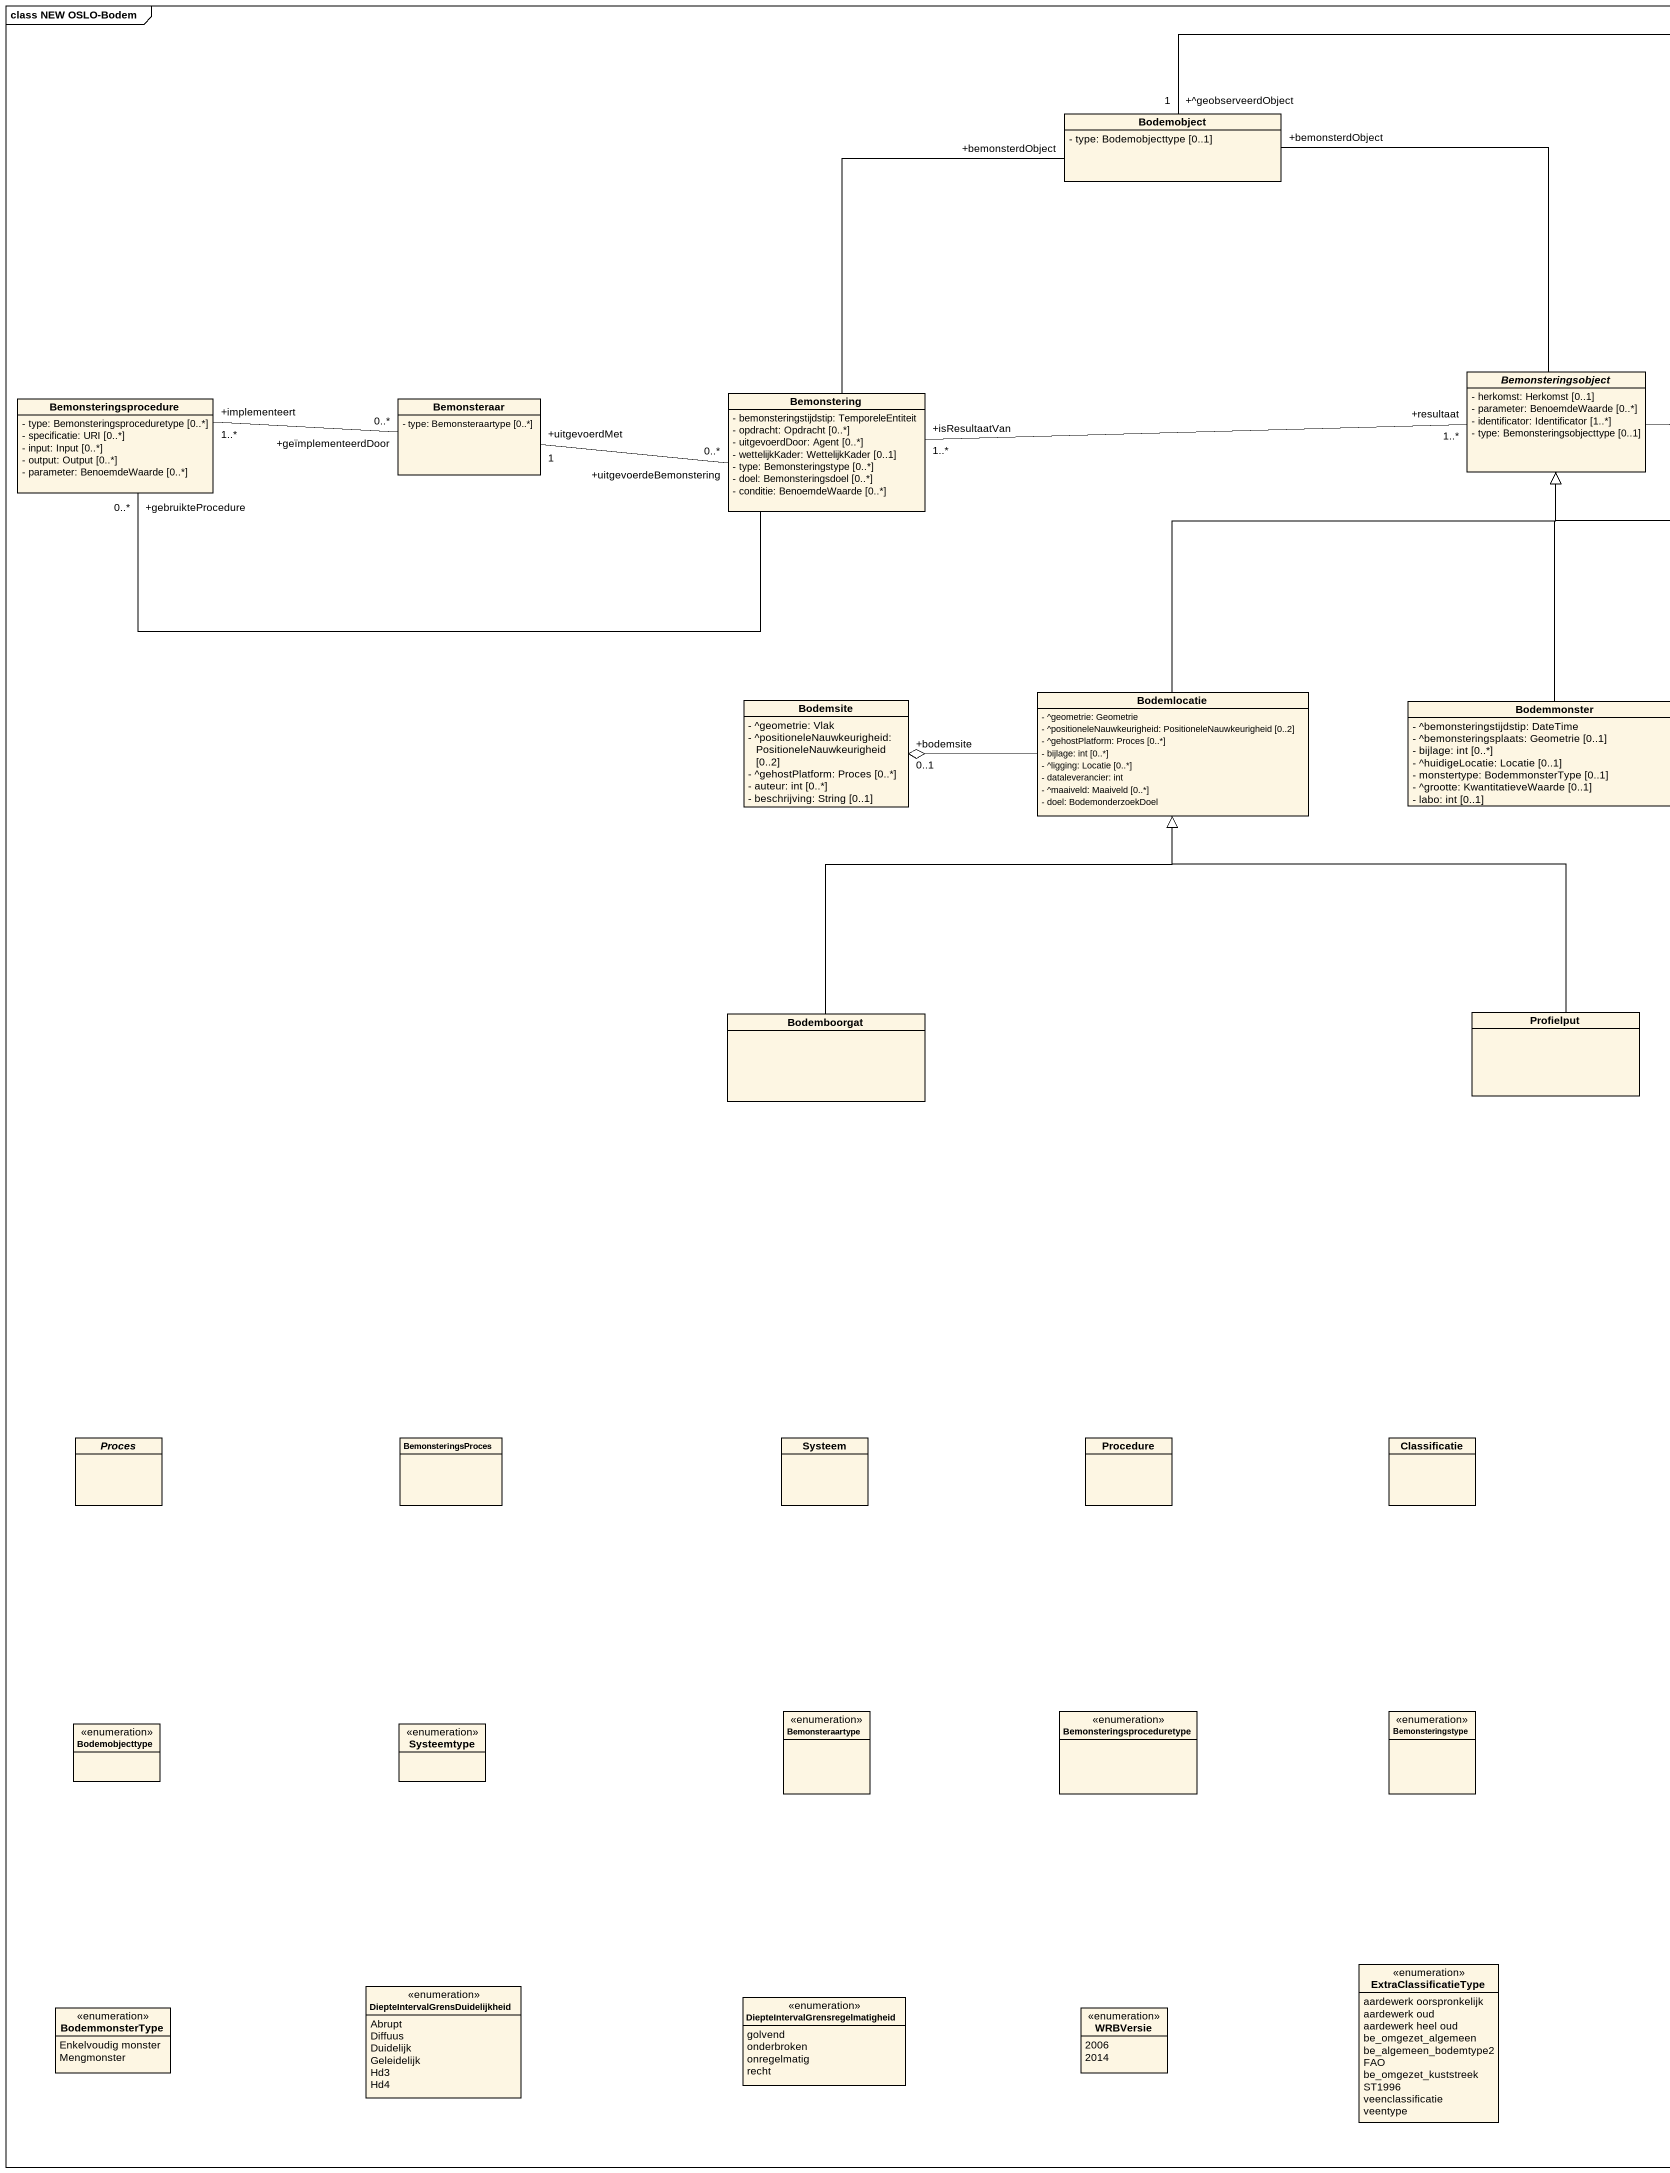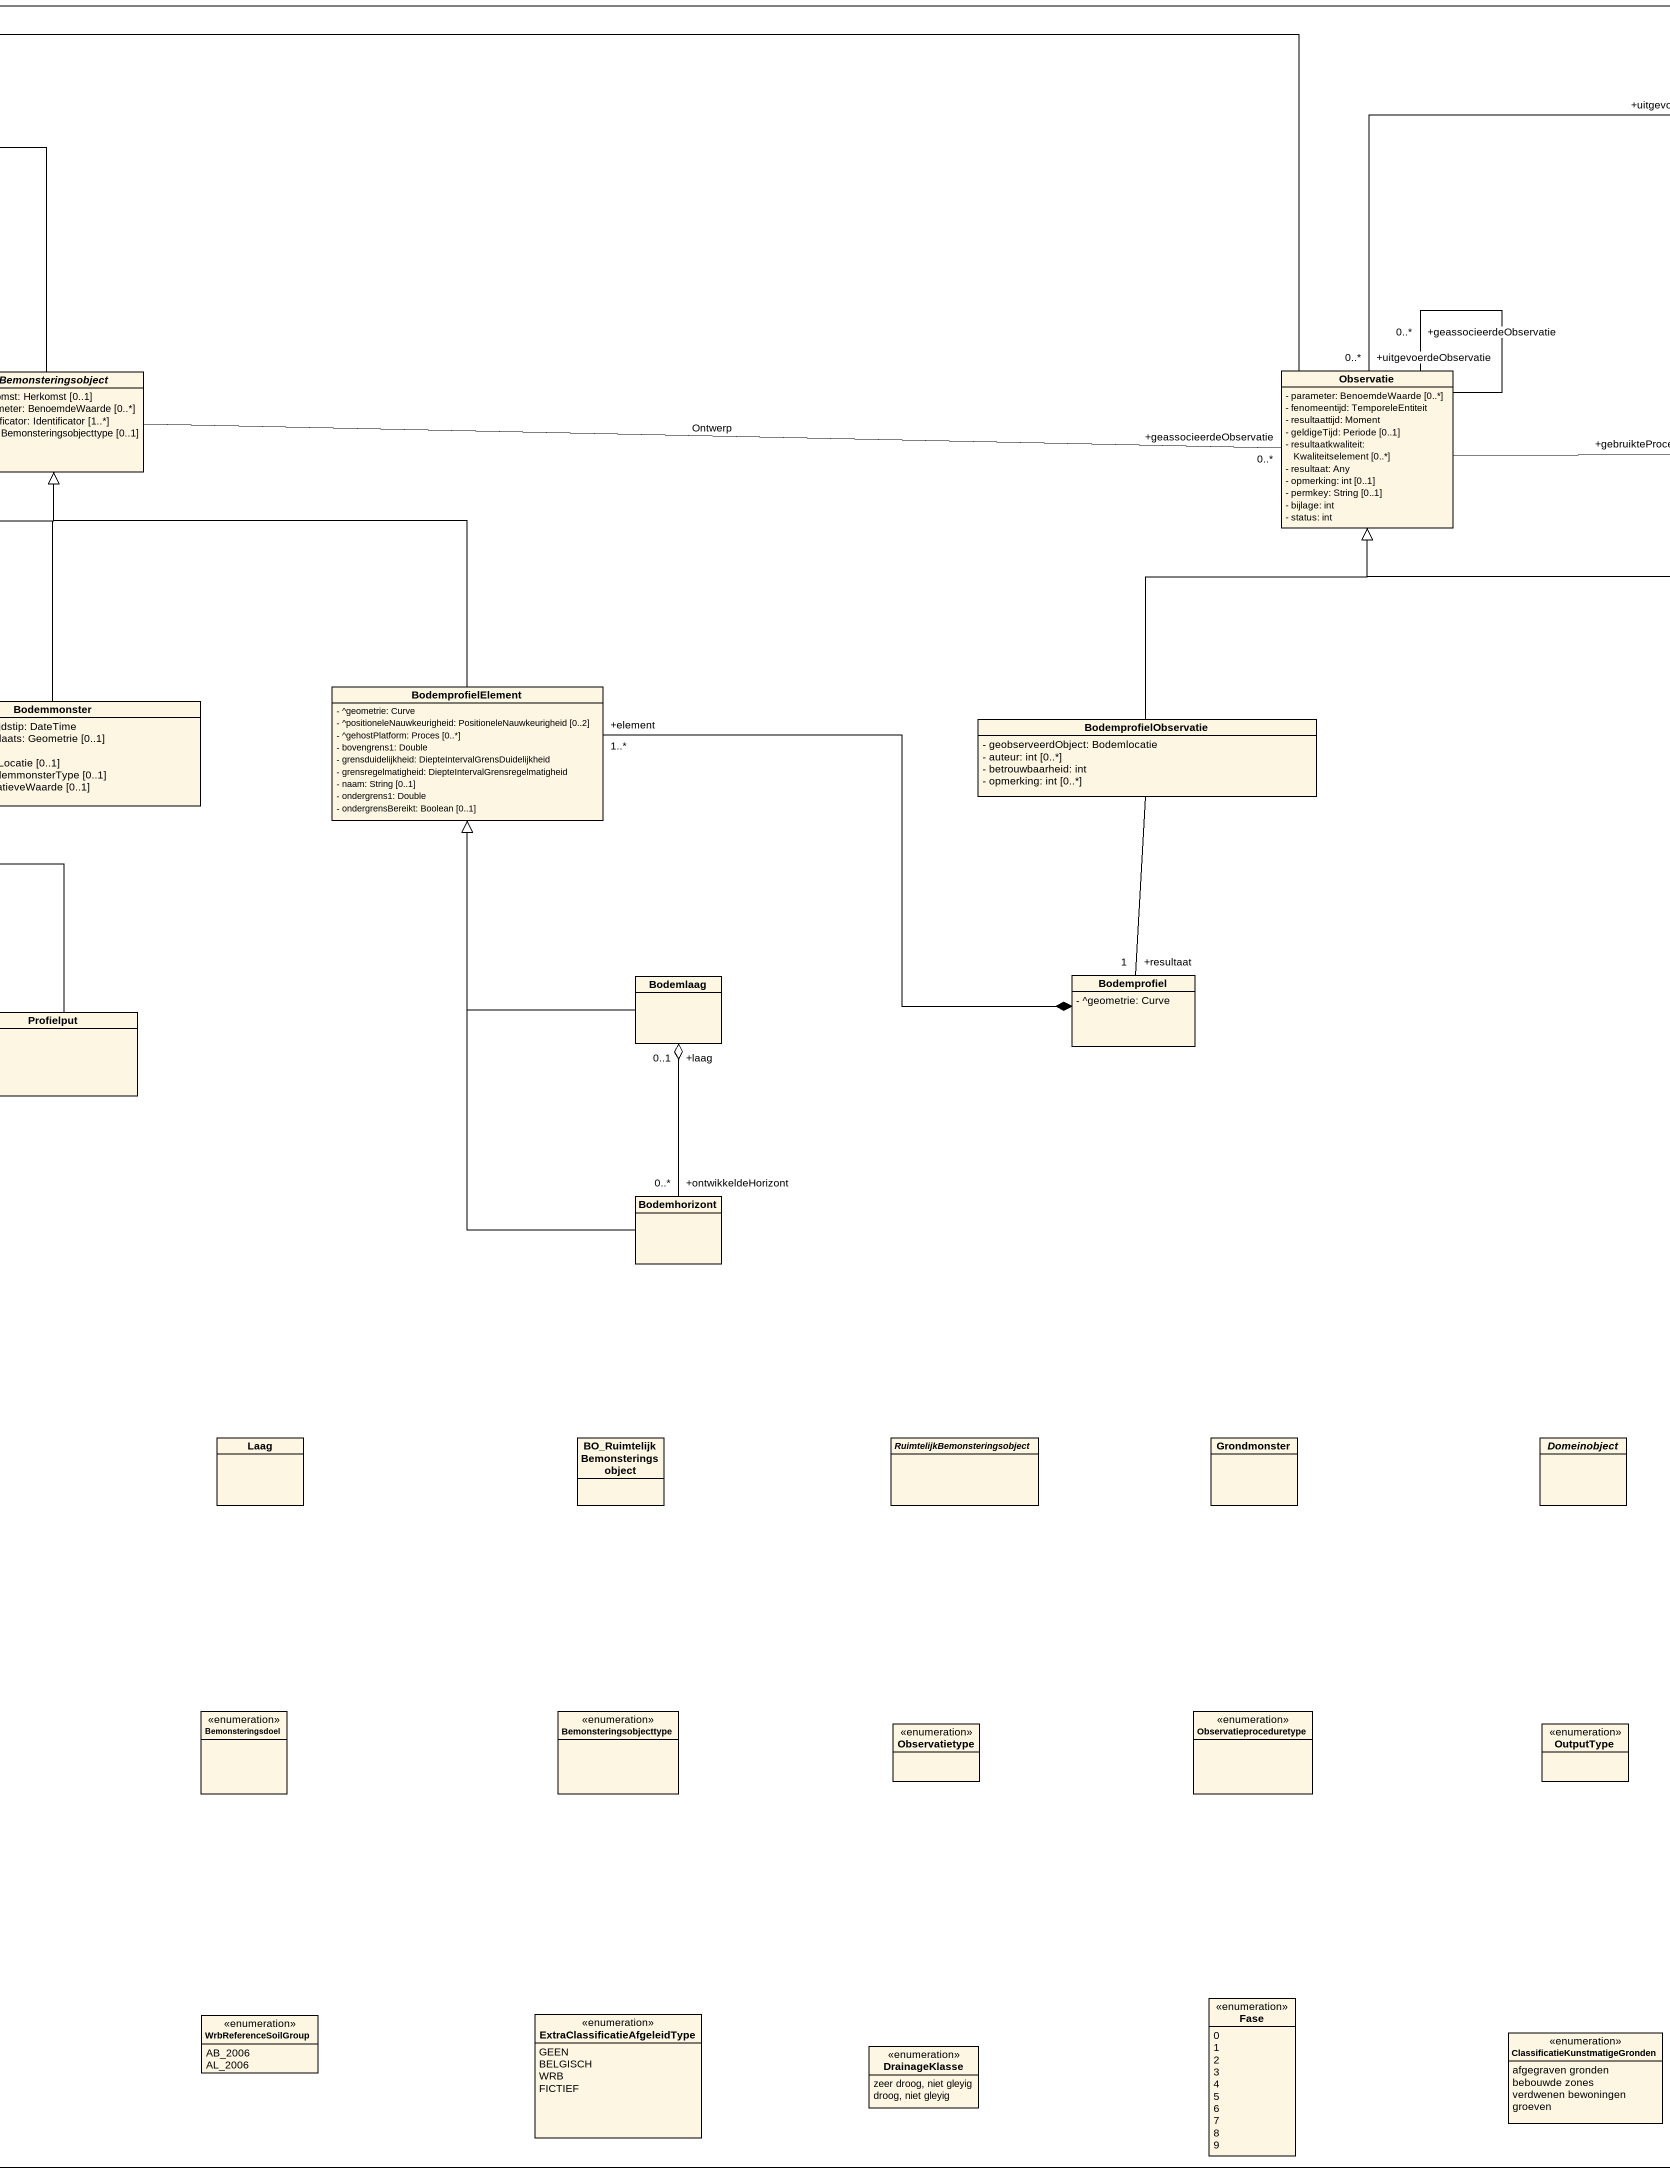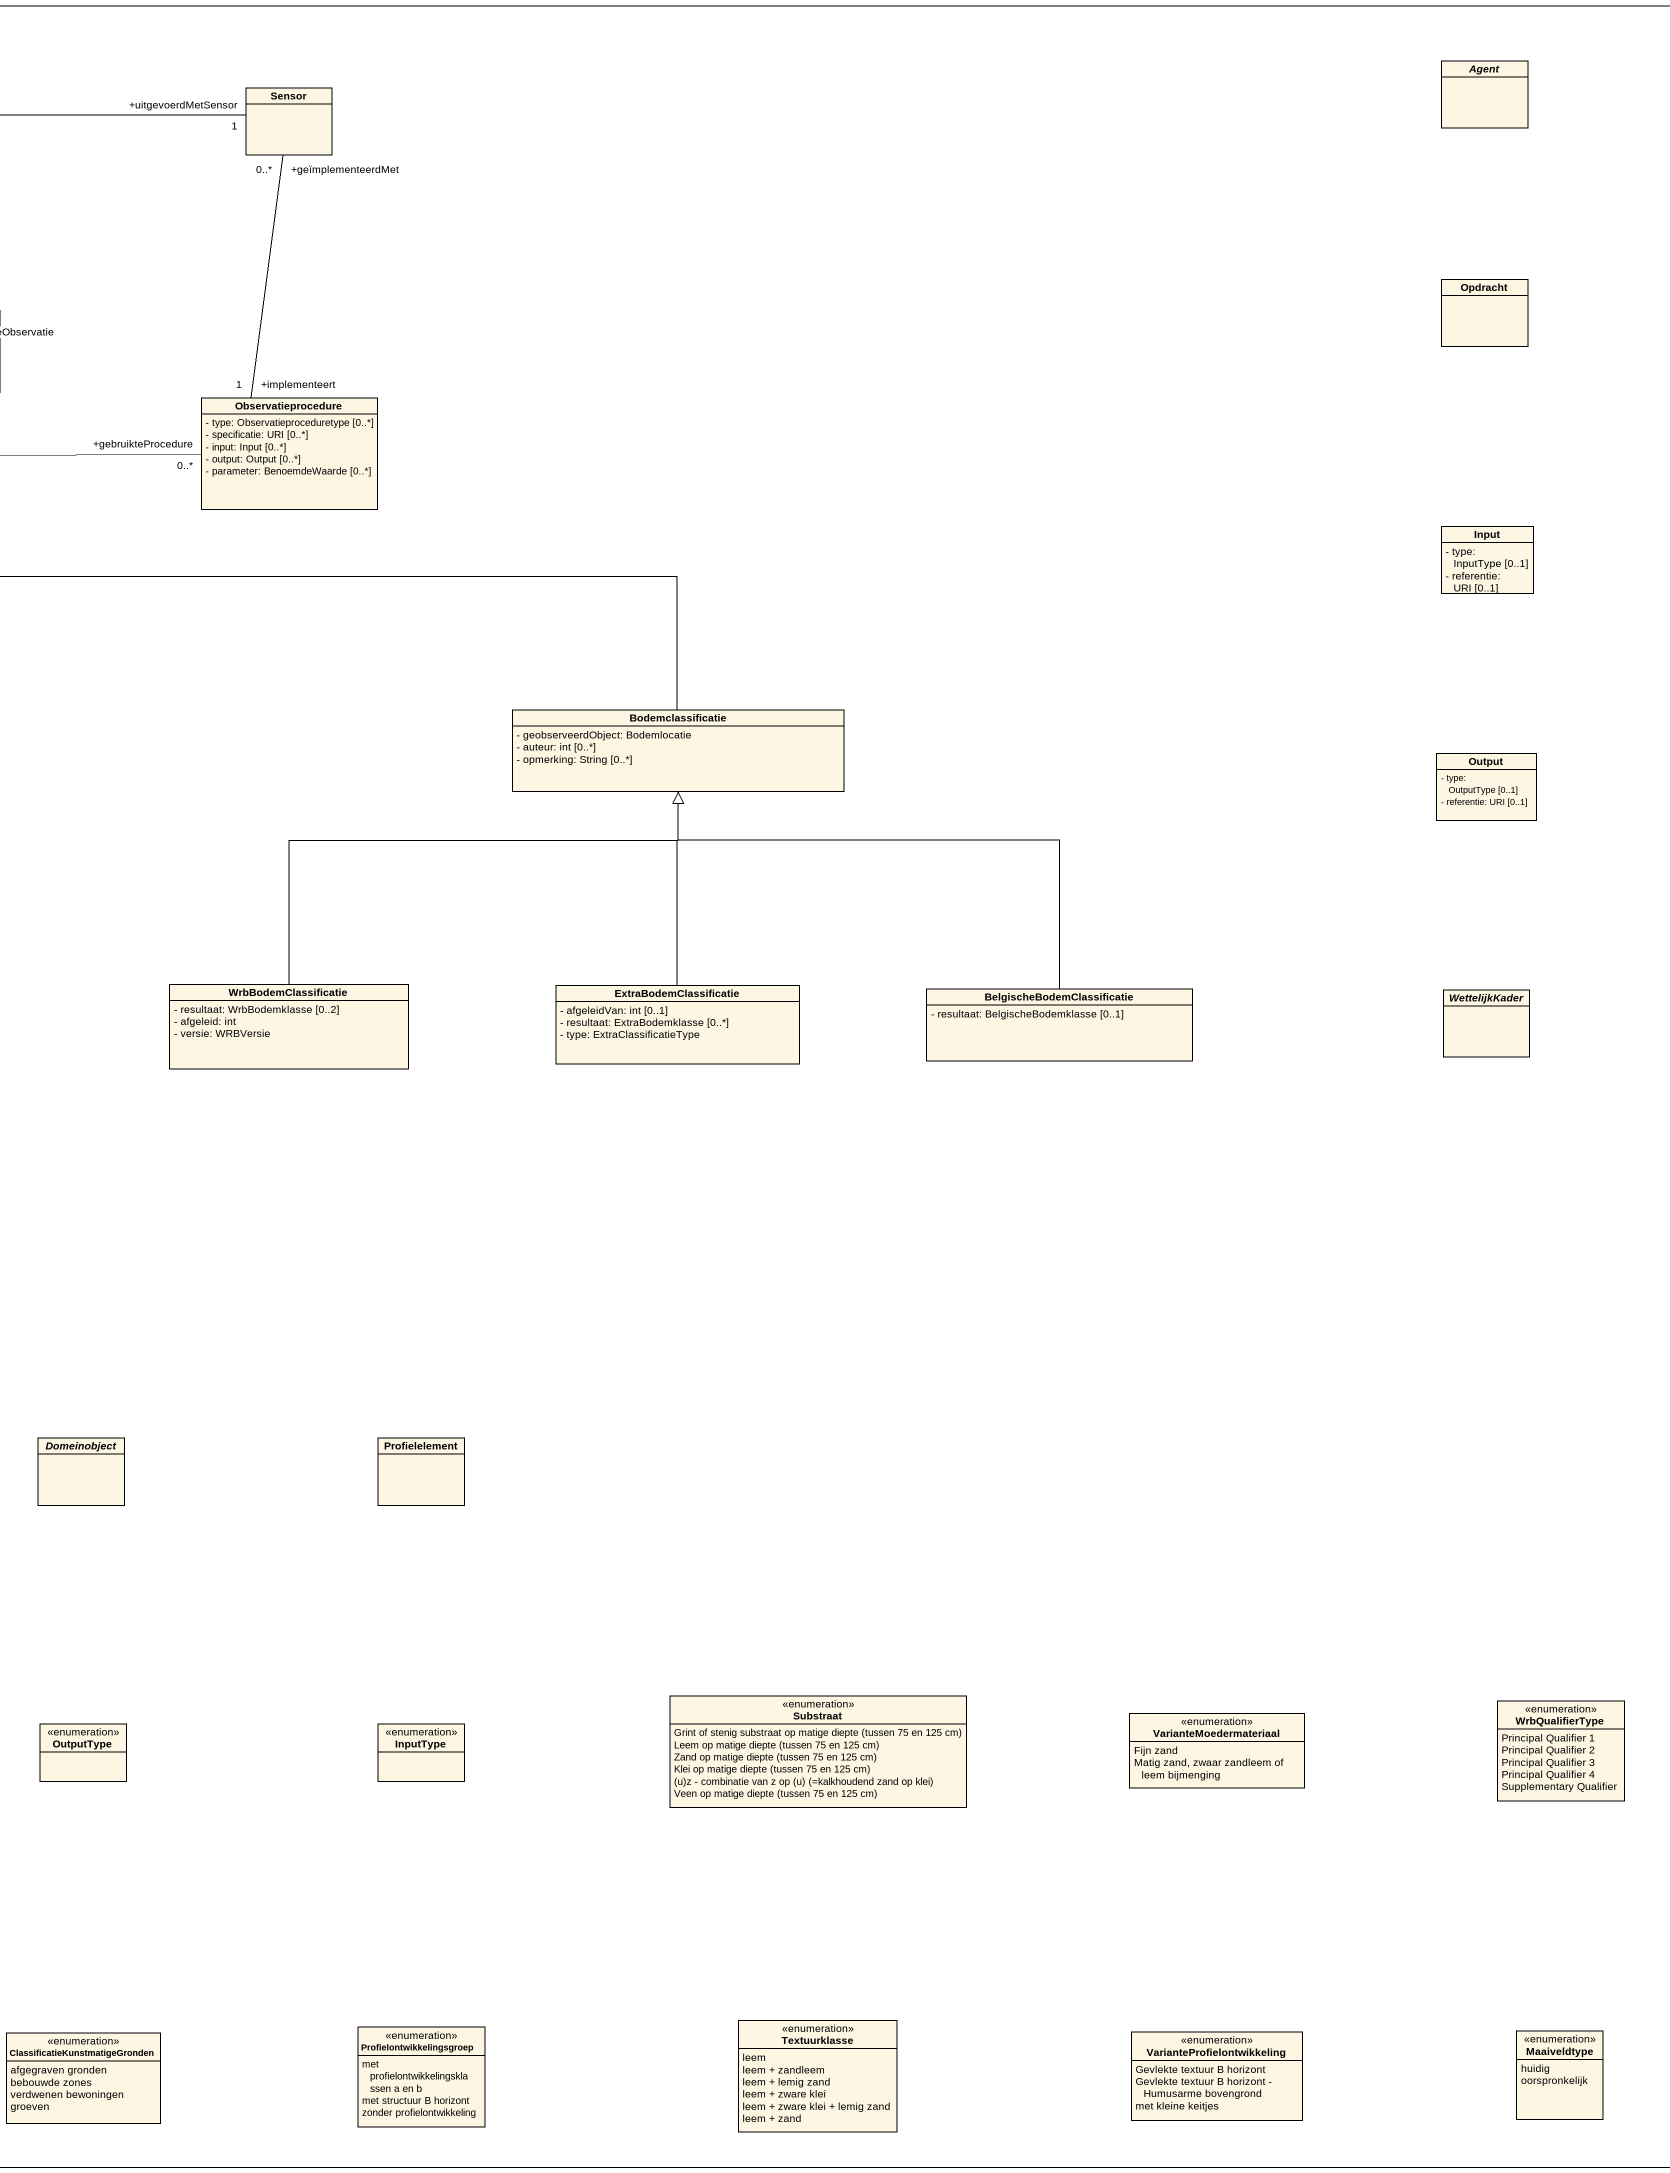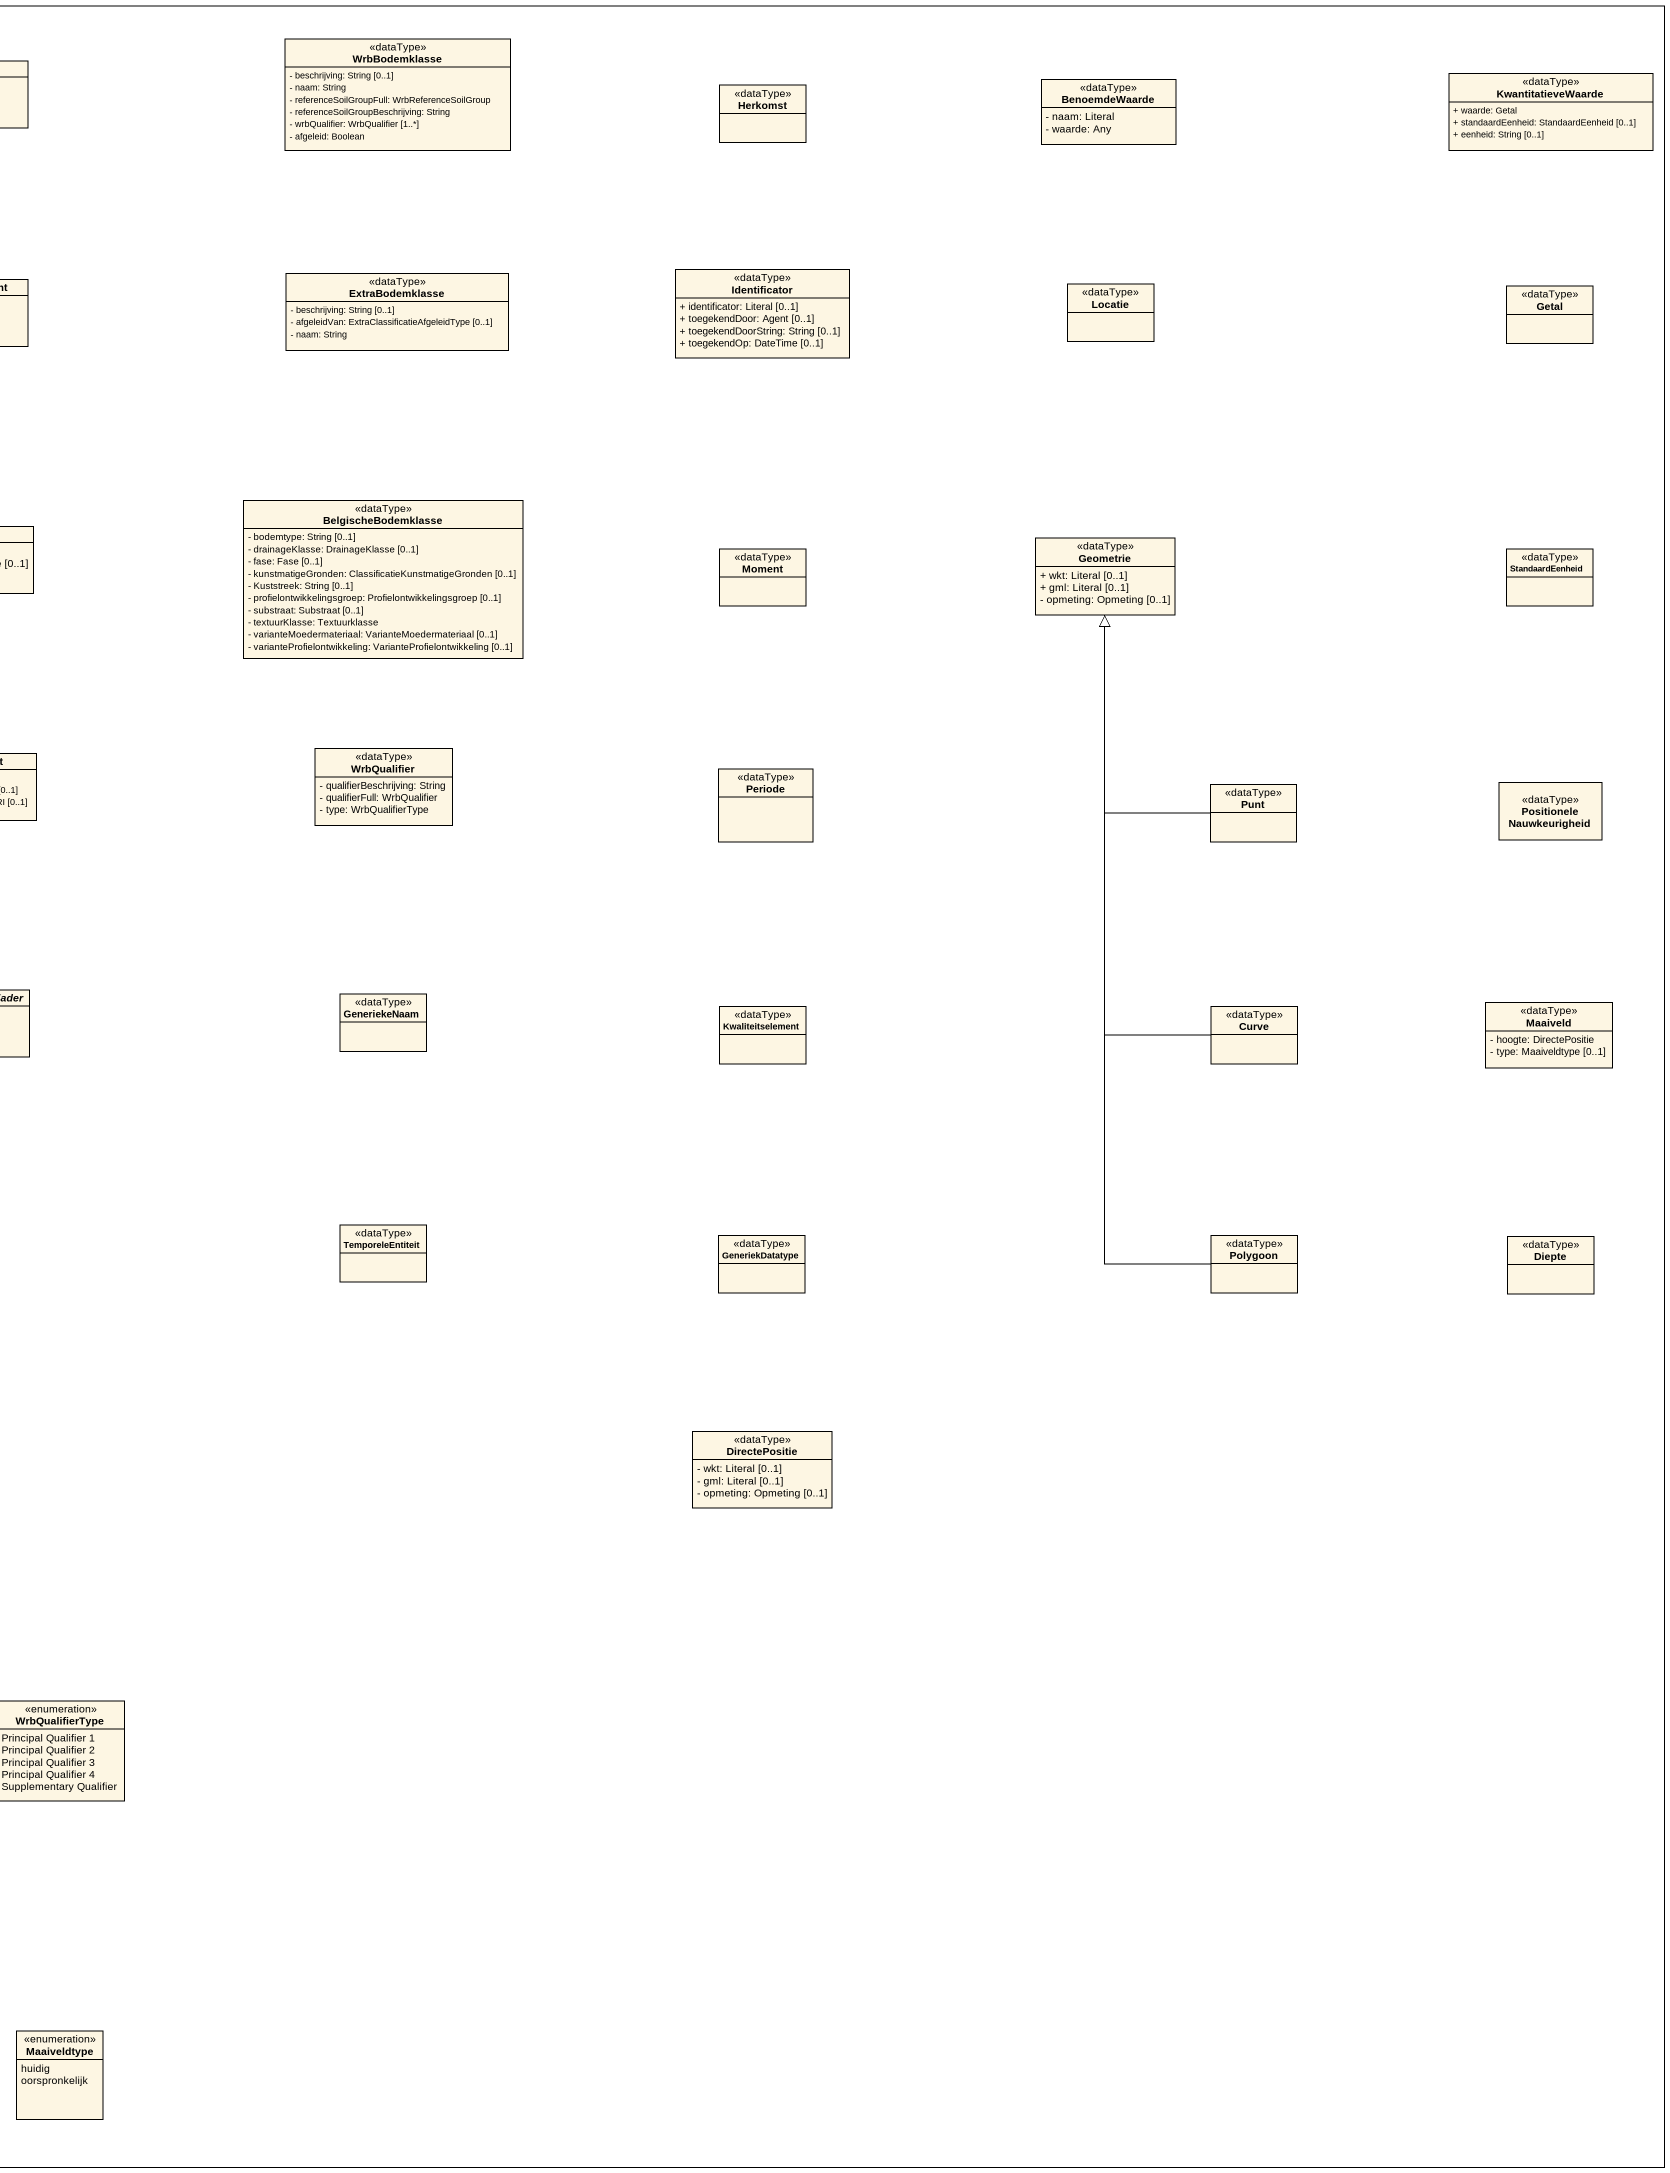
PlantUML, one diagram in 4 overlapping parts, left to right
@startuml
mainframe class NEW OSLO-Bodem
hide circle
hide empty members
skinparam classAttributeIconSize 0
class WrbBodemklasse <<dataType>> {
  - beschrijving: String [0..1]
  - naam: String
  - referenceSoilGroupFull: WrbReferenceSoilGroup
  - referenceSoilGroupBeschrijving: String
  - wrbQualifier: WrbQualifier [1..*]
  - afgeleid: Boolean
}
class Sensor
abstract class "Agent" as Agent_
class Herkomst <<dataType>>
class BenoemdeWaarde <<dataType>> {
  - naam: Literal
  - waarde: Any
}
class KwantitatieveWaarde <<dataType>> {
  + waarde: Getal
  + standaardEenheid: StandaardEenheid [0..1]
  + eenheid: String [0..1]
}
class Bodemobject {
  - type: Bodemobjecttype [0..1]
}
class Identificator <<dataType>> {
  + identificator: Literal [0..1]
  + toegekendDoor: Agent [0..1]
  + toegekendDoorString: String [0..1]
  + toegekendOp: DateTime [0..1]
}
class Opdracht
class ExtraBodemklasse <<dataType>> {
  - beschrijving: String [0..1]
  - afgeleidVan: ExtraClassificatieAfgeleidType [0..1]
  - naam: String
}
class Locatie <<dataType>>
class Getal <<dataType>>
class Bemonsteringsprocedure {
  - type: Bemonsteringsproceduretype [0..*]
  - specificatie: URI [0..*]
  - input: Input [0..*]
  - output: Output [0..*]
  - parameter: BenoemdeWaarde [0..*]
}
class Bemonsteraar {
  - type: Bemonsteraartype [0..*]
}
class Bemonstering {
  - bemonsteringstijdstip: TemporeleEntiteit
  - opdracht: Opdracht [0..*]
  - uitgevoerdDoor: Agent [0..*]
  - wettelijkKader: WettelijkKader [0..1]
  - type: Bemonsteringstype [0..*]
  - doel: Bemonsteringsdoel [0..*]
  - conditie: BenoemdeWaarde [0..*]
}
abstract class Bemonsteringsobject {
  - herkomst: Herkomst [0..1]
  - parameter: BenoemdeWaarde [0..*]
  - identificator: Identificator [1..*]
  - type: Bemonsteringsobjecttype [0..1]
}
class Observatie {
  - parameter: BenoemdeWaarde [0..*]
  - fenomeentijd: TemporeleEntiteit
  - resultaattijd: Moment
  - geldigeTijd: Periode [0..1]
  - resultaatkwaliteit: Kwaliteitselement [0..*]
  - resultaat: Any
  - opmerking: int [0..1]
  - permkey: String [0..1]
  - bijlage: int
  - status: int
}
class Observatieprocedure {
  - type: Observatieproceduretype [0..*]
  - specificatie: URI [0..*]
  - input: Input [0..*]
  - output: Output [0..*]
  - parameter: BenoemdeWaarde [0..*]
}
class Input {
  - type: InputType [0..1]
  - referentie: URI [0..1]
}
class BelgischeBodemklasse <<dataType>> {
  - bodemtype: String [0..1]
  - drainageKlasse: DrainageKlasse [0..1]
  - fase: Fase [0..1]
  - kunstmatigeGronden: ClassificatieKunstmatigeGronden [0..1]
  - Kuststreek: String [0..1]
  - profielontwikkelingsgroep: Profielontwikkelingsgroep [0..1]
  - substraat: Substraat [0..1]
  - textuurKlasse: Textuurklasse
  - varianteMoedermateriaal: VarianteMoedermateriaal [0..1]
  - varianteProfielontwikkeling: VarianteProfielontwikkeling [0..1]
}
class Moment <<dataType>>
class Geometrie <<dataType>> {
  + wkt: Literal [0..1]
  + gml: Literal [0..1]
  - opmeting: Opmeting [0..1]
}
class StandaardEenheid <<dataType>>
class Bodemsite {
  - ^geometrie: Vlak
  - ^positioneleNauwkeurigheid: PositioneleNauwkeurigheid [0..2]
  - ^gehostPlatform: Proces [0..*]
  - auteur: int [0..*]
  - beschrijving: String [0..1]
}
class Bodemlocatie {
  - ^geometrie: Geometrie
  - ^positioneleNauwkeurigheid: PositioneleNauwkeurigheid [0..2]
  - ^gehostPlatform: Proces [0..*]
  - bijlage: int [0..*]
  - ^ligging: Locatie [0..*]
  - dataleverancier: int
  - ^maaiveld: Maaiveld [0..*]
  - doel: BodemonderzoekDoel
}
class Bodemmonster {
  - ^bemonsteringstijdstip: DateTime
  - ^bemonsteringsplaats: Geometrie [0..1]
  - bijlage: int [0..*]
  - ^huidigeLocatie: Locatie [0..1]
  - monstertype: BodemmonsterType [0..1]
  - ^grootte: KwantitatieveWaarde [0..1]
  - labo: int [0..1]
}
class BodemprofielElement {
  - ^geometrie: Curve
  - ^positioneleNauwkeurigheid: PositioneleNauwkeurigheid [0..2]
  - ^gehostPlatform: Proces [0..*]
  - bovengrens1: Double
  - grensduidelijkheid: DiepteIntervalGrensDuidelijkheid
  - grensregelmatigheid: DiepteIntervalGrensregelmatigheid
  - naam: String [0..1]
  - ondergrens1: Double
  - ondergrensBereikt: Boolean [0..1]
}
class BodemprofielObservatie {
  - geobserveerdObject: Bodemlocatie
  - auteur: int [0..*]
  - betrouwbaarheid: int
  - opmerking: int [0..*]
}
class Bodemclassificatie {
  - geobserveerdObject: Bodemlocatie
  - auteur: int [0..*]
  - opmerking: String [0..*]
}
class WrbQualifier <<dataType>> {
  - qualifierBeschrijving: String
  - qualifierFull: WrbQualifier
  - type: WrbQualifierType
}
class Output {
  - type: OutputType [0..1]
  - referentie: URI [0..1]
}
class Periode <<dataType>>
class Punt <<dataType>>
class PositioneleNauwkeurigheid <<dataType>>
class Bodemlaag
class Bodemprofiel {
  - ^geometrie: Curve
}
class WrbBodemClassificatie {
  - resultaat: WrbBodemklasse [0..2]
  - afgeleid: int
  - versie: WRBVersie
}
class ExtraBodemClassificatie {
  - afgeleidVan: int [0..1]
  - resultaat: ExtraBodemklasse [0..*]
  - type: ExtraClassificatieType
}
class BelgischeBodemClassificatie {
  - resultaat: BelgischeBodemklasse [0..1]
}
abstract class WettelijkKader
class GeneriekeNaam <<dataType>>
class Kwaliteitselement <<dataType>>
class Curve <<dataType>>
class Maaiveld <<dataType>> {
  - hoogte: DirectePositie
  - type: Maaiveldtype [0..1]
}
class Bodemboorgat
class Profielput
class Bodemhorizont
class TemporeleEntiteit <<dataType>>
class GeneriekDatatype <<dataType>>
class Polygoon <<dataType>>
class Diepte <<dataType>>
abstract class Proces
class BemonsteringsProces
class Systeem
class Procedure
class Classificatie
class Laag
class "BO_RuimtelijkBemonsteringsobject" as BO_RuimtelijkBemonsteringsob
abstract class "RuimtelijkBemonsteringsobject" as RuimtelijkBemonsteringsobjec
class Grondmonster
abstract class Domeinobject
class Profielelement
class DirectePositie <<dataType>> {
  - wkt: Literal [0..1]
  - gml: Literal [0..1]
  - opmeting: Opmeting [0..1]
}
enum Substraat {
  {field} Grint of stenig substraat op matige diepte (tussen 75 en 125 cm)
  {field} Leem op matige diepte (tussen 75 en 125 cm)
  {field} Zand op matige diepte (tussen 75 en 125 cm)
  {field} Klei op matige diepte (tussen 75 en 125 cm)
  {field} (u)z - combinatie van z op (u) (=kalkhoudend zand op klei)
  {field} Veen op matige diepte (tussen 75 en 125 cm)
}
enum WrbQualifierType {
  Principal Qualifier 1
  Principal Qualifier 2
  Principal Qualifier 3
  Principal Qualifier 4
  Supplementary Qualifier
}
enum Bodemobjecttype
enum Systeemtype
enum Bemonsteraartype
enum Bemonsteringsproceduretype
enum Bemonsteringstype
enum Bemonsteringsdoel
enum Bemonsteringsobjecttype
enum Observatietype
enum Observatieproceduretype
enum OutputType
enum InputType
enum VarianteMoedermateriaal {
  Fijn zand
  Matig zand, zwaar zandleem of leem bijmenging
}
enum ExtraClassificatieType {
  aardewerk oorspronkelijk
  aardewerk oud
  aardewerk heel oud
  be_omgezet_algemeen
  be_algemeen_bodemtype2
  FAO
  be_omgezet_kuststreek
  ST1996
  veenclassificatie
  veentype
}
enum BodemmonsterType {
  Enkelvoudig monster
  Mengmonster
}
enum "DiepteIntervalGrensDuidelijkheid" as DiepteIntervalGrensDuidelijk {
  Abrupt
  Diffuus
  Duidelijk
  Geleidelijk
  Hd3
  Hd4
}
enum "DiepteIntervalGrensregelmatigheid" as DiepteIntervalGrensregelmati {
  golvend
  onderbroken
  onregelmatig
  recht
}
enum WRBVersie {
  2006
  2014
}
enum Fase {
  0
  1
  2
  3
  4
  5
  6
  7
  8
  9
}
enum WrbReferenceSoilGroup {
  AB_2006
  AL_2006
}
enum "ExtraClassificatieAfgeleidType" as ExtraClassificatieAfgeleidTy {
  GEEN
  BELGISCH
  WRB
  FICTIEF
}
enum DrainageKlasse {
  zeer droog, niet gleyig
  droog, niet gleyig
}
enum "ClassificatieKunstmatigeGronden" as ClassificatieKunstmatigeGron {
  afgegraven gronden
  bebouwde zones
  verdwenen bewoningen
  groeven
}
enum Profielontwikkelingsgroep {
  met profielontwikkelingsklassen a en b
  met structuur B horizont
  zonder profielontwikkeling
}
enum Textuurklasse {
  leem
  leem + zandleem
  leem + lemig zand
  leem + zware klei
  leem + zware klei + lemig zand
  leem + zand
}
enum VarianteProfielontwikkeling {
  Gevlekte textuur B horizont
  Gevlekte textuur B horizont - Humusarme bovengrond
  met kleine keitjes
}
enum Maaiveldtype {
  huidig
  oorspronkelijk
}
Sensor "+geïmplementeerdMet\n0..*" -- "+implementeert\n1" Observatieprocedure
Bemonsteraar "+geïmplementeerdDoor\n0..*" -left- "+implementeert\n1..*" Bemonsteringsprocedure
Bemonstering -up- "+bemonsterdObject" Bodemobject
Bemonstering -left- "+gebruikteProcedure\n0..*" Bemonsteringsprocedure
Bemonstering "+uitgevoerdeBemonstering\n0..*" -left- "+uitgevoerdMet\n1" Bemonsteraar
Bemonstering "+isResultaatVan\n1..*" -right- "+resultaat\n1..*" Bemonsteringsobject
Bemonsteringsobject -up- "+bemonsterdObject" Bodemobject
Bemonsteringsobject -right- "+geassocieerdeObservatie\n0..*" Observatie : Ontwerp
Observatie "+uitgevoerdeObservatie\n0..*" -up- "+uitgevoerdMetSensor\n1" Sensor
Observatie -left- "+^geobserveerdObject\n1" Bodemobject
Observatie -- "+geassocieerdeObservatie\n0..*" Observatie
Observatie -right- "+gebruikteProcedure\n0..*" Observatieprocedure
Bodemlocatie -up-|> Bemonsteringsobject
Bodemlocatie -left-o "+bodemsite\n0..1" Bodemsite
Bodemmonster -up-|> Bemonsteringsobject
BodemprofielElement -up-|> Bemonsteringsobject
BodemprofielElement "+element\n1..*" -right-* Bodemprofiel
BodemprofielObservatie -up-|> Observatie
BodemprofielObservatie -- "+resultaat\n1" Bodemprofiel
Bodemclassificatie -left-|> Observatie
Punt -up-|> Geometrie
Bodemlaag -up-|> BodemprofielElement
WrbBodemClassificatie -up-|> Bodemclassificatie
ExtraBodemClassificatie -up-|> Bodemclassificatie
BelgischeBodemClassificatie -up-|> Bodemclassificatie
Curve -up-|> Geometrie
Bodemboorgat -up-|> Bodemlocatie
Profielput -up-|> Bodemlocatie
Bodemhorizont -up-|> BodemprofielElement
Bodemhorizont "+ontwikkeldeHorizont\n0..*" -up-o "+laag\n0..1" Bodemlaag
Polygoon -up-|> Geometrie
@enduml
